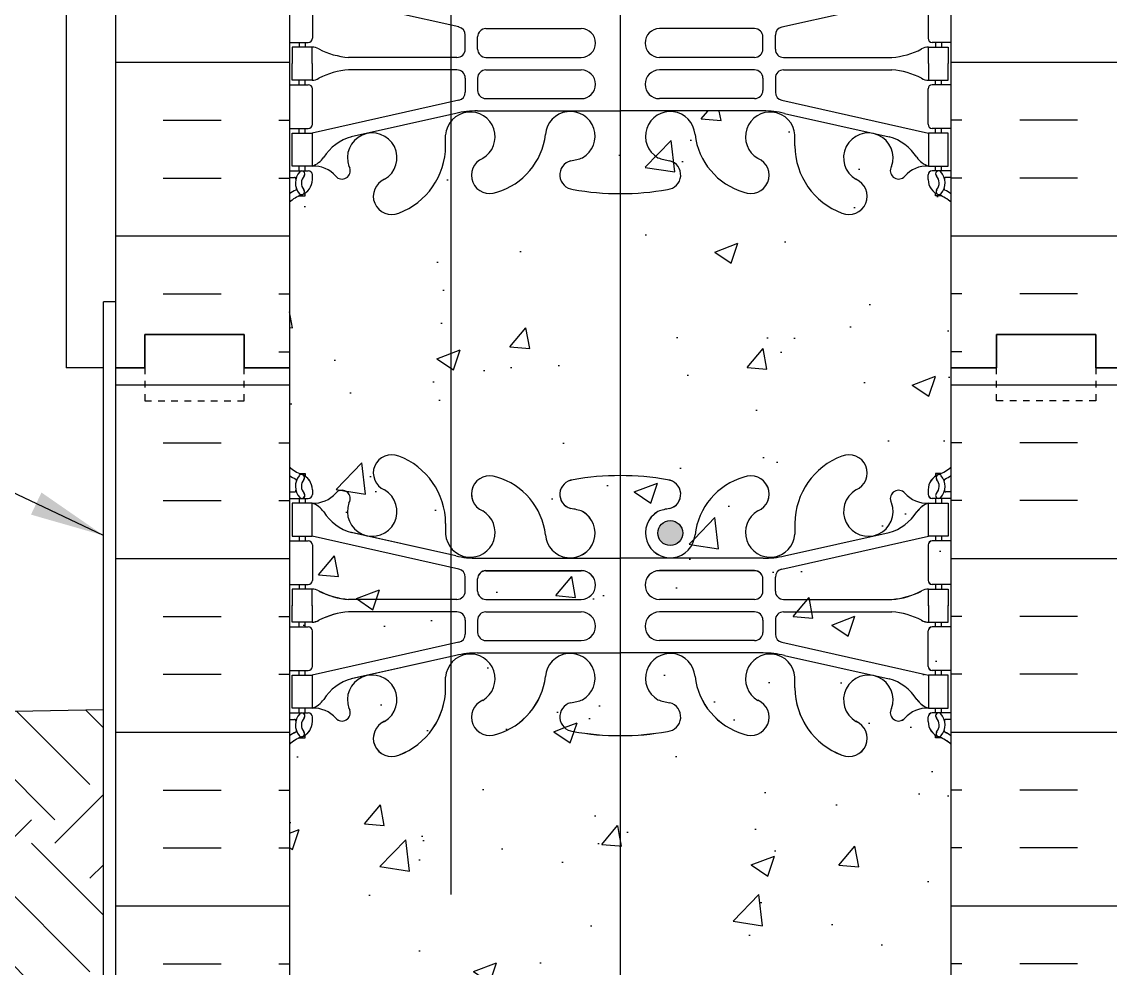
# Model space of a CAD drawing. Header units: inches. Extents: x 246.6 to 295.2, y 123.2 to 216.6.
# Drawn here: x 262.89 to 279.34, y 170.48 to 184.79 of the extents above; entities that cross this region are included whole.
import ezdxf

# ---------------------------------------------------------------- set-up
doc = ezdxf.new("R2010")
doc.units = ezdxf.units.IN
doc.header["$LTSCALE"] = 0.5
doc.header["$MEASUREMENT"] = 0
doc.linetypes.add('DASHED2', pattern=[0.375, 0.25, -0.125])
for name, color, linetype in [('HATCH', 12, 'Continuous'), ('line25', 2, 'Continuous'), ('LINE3', 3, 'Continuous'), ('LINE50', 5, 'Continuous'), ('LINE9', 9, 'Continuous'), ('TEXT', 4, 'Continuous'), ('Web_Edge', 9, 'Continuous')]:
    doc.layers.add(name, color=color, linetype=linetype)
doc.styles.add('DIM', font='romans.shx', dxfattribs={"width": 0.7})
doc.dimstyles.new('ext_12', dxfattribs={"dimscale": 12, "dimtxt": 0.09375, "dimasz": 0.09375, "dimexe": 0.09375, "dimexo": 0.0625, "dimgap": 0.0625, "dimtad": 1, "dimdec": 1, "dimzin": 3, "dimdsep": 46, "dimlunit": 4, "dimtxsty": 'DIM', "dimcen": 0.09, "dimdle": 0.09375, "dimclrt": 4, "dimadec": 0, "dimazin": 0, "dimtfac": 1, "dimtdec": 1, "dimtmove": 2, "dimatfit": 3, "dimfxl": 0, "dimfrac": 2, "dimtolj": 1, "dimtzin": 0, "dimarcsym": 0})
pattern_1 = [(50, (0, 0), (3.5863, -0.31376), [0.375, -4.125]), (355, (0, 0), (-0.693757, 3.76096), [0.3, -3.3]), (100.4514, (0.299, -0.026), (2.892547, 3.447198), [0.3187, -3.50571]), (46.1842, (0, 1), (5.336205, -0.827595), [0.5625, -6.1875]), (96.6356, (0.4447, 0.931), (4.67331, 4.87059), [0.47805, -5.258565]), (351.1842, (0, 1), (4.67331, 4.87059), [0.45, -4.95]), (21, (0.5, 0.75), (2.984535, -2.013094), [0.375, -4.125]), (326, (0.5, 0.75), (1.216577, 3.62575), [0.3, -3.3]), (71.4514, (0.7487, 0.5822), (4.201113, 1.612652), [0.3187, -3.50571]), (37.5, (0, 0), (0.0607993, 1.6644693), [0, -3.26, 0, -3.35, 0, -3.3125]), (7.5, (0, 0), (1.315348, 1.972059), [0, -1.91, 0, -3.185, 0, -1.2625]), (327.5, (-1.115, 0), (2.669112, -0.1127744), [0, -1.25, 0, -3.9, 0, -5.175]), (317.5, (-1.615, 0), (2.915931, 0.500525), [0, -1.625, 0, -2.59, 0, -3.675])]

# ---------------------------------------------------------------- blocks, each defined once
blk = doc.blocks.new('10 web')
at = {"layer": 'Web_Edge'}
for p, q in [((-4.854, 6.903), (-4.764, 6.903)), ((-4.764, 6.903), (-4.764, 6.861)), ((4.854, 6.903), (4.764, 6.903)), ((4.764, 6.903), (4.764, 6.861)), ((-5, 6.624), (-4.922, 6.624)), ((-4.654, 6.654), (-4.654, 6.586)), ((4.654, 6.654), (4.654, 6.586)), ((5, 6.624), (4.922, 6.624)), ((-5, 6.524), (-4.717, 6.524)), ((-4.854, 6.524), (-4.854, 6.454)), ((-4.764, 6.524), (-4.764, 6.454)), ((-4.102, 6.458), (-4.09, 6.479)), ((4.102, 6.458), (4.09, 6.479)), ((5, 6.524), (4.716, 6.524)), ((4.764, 6.524), (4.764, 6.454)), ((4.854, 6.524), (4.854, 6.454)), ((-2.64, 6.147), (-2.641, 5.983)), ((2.64, 6.147), (2.641, 5.983)), ((-4.854, 5.954), (-4.854, 5.884)), ((-4.764, 5.954), (-4.764, 5.884)), ((-2.441, 5.457), (-4.659, 5.954)), ((-2.485, 5.655), (-4.066, 6.008)), ((2.441, 5.457), (4.659, 5.954)), ((2.485, 5.655), (4.066, 6.008)), ((4.764, 5.954), (4.764, 5.884)), ((4.854, 5.954), (4.854, 5.884)), ((-5, 5.884), (-4.717, 5.884)), ((-4.654, 5.821), (-4.654, 5.286)), ((4.654, 5.821), (4.654, 5.286)), ((5, 5.884), (4.716, 5.884)), ((-2.158, 5.619), (0, 5.619)), ((2.158, 5.619), (0, 5.619)), ((-2.031, 5.433), (-0.592, 5.433)), ((2.031, 5.433), (0.592, 5.433)), ((-2.344, 5.123), (-2.344, 5.335)), ((-2.156, 5.124), (-2.156, 5.308)), ((2.156, 5.124), (2.156, 5.308)), ((2.344, 5.123), (2.344, 5.335)), ((-5, 5.224), (-4.717, 5.224)), ((-4.854, 5.224), (-4.854, 5.154)), ((-4.764, 5.224), (-4.764, 5.154)), ((5, 5.224), (4.716, 5.224)), ((4.764, 5.224), (4.764, 5.154)), ((4.854, 5.224), (4.854, 5.154)), ((-2.469, 4.998), (-4.106, 4.998)), ((-2.031, 4.999), (-0.592, 4.999)), ((2.031, 4.999), (0.592, 4.999)), ((2.469, 4.998), (4.106, 4.998)), ((-2.469, 4.81), (-4.106, 4.81)), ((-2.031, 4.809), (-0.592, 4.809)), ((2.031, 4.809), (0.592, 4.809)), ((2.469, 4.81), (4.106, 4.81)), ((-4.854, 4.584), (-4.854, 4.654)), ((-4.764, 4.584), (-4.764, 4.654)), ((-2.344, 4.685), (-2.344, 4.472)), ((-2.156, 4.684), (-2.156, 4.5)), ((2.156, 4.684), (2.156, 4.5)), ((2.344, 4.685), (2.344, 4.472)), ((4.764, 4.584), (4.764, 4.654)), ((4.854, 4.584), (4.854, 4.654)), ((-5, 4.584), (-4.717, 4.584)), ((-4.654, 3.986), (-4.654, 4.521)), ((4.654, 3.986), (4.654, 4.521)), ((5, 4.584), (4.716, 4.584)), ((-2.441, 4.35), (-4.659, 3.854)), ((-2.031, 4.375), (-0.592, 4.375)), ((2.031, 4.375), (0.592, 4.375)), ((2.441, 4.35), (4.659, 3.854)), ((-2.485, 4.152), (-4.066, 3.799)), ((-2.158, 4.188), (0, 4.188)), ((2.158, 4.188), (0, 4.188)), ((2.485, 4.152), (4.066, 3.799)), ((-5, 3.924), (-4.717, 3.924)), ((-4.854, 3.854), (-4.854, 3.924)), ((-4.764, 3.854), (-4.764, 3.924)), ((-2.64, 3.66), (-2.641, 3.825)), ((2.64, 3.66), (2.641, 3.825)), ((5, 3.924), (4.716, 3.924)), ((4.764, 3.854), (4.764, 3.924)), ((4.854, 3.854), (4.854, 3.924)), ((-4.854, 3.284), (-4.854, 3.354)), ((-4.764, 3.284), (-4.764, 3.354)), ((-4.102, 3.35), (-4.09, 3.328)), ((4.102, 3.35), (4.09, 3.328)), ((4.764, 3.284), (4.764, 3.354)), ((4.854, 3.284), (4.854, 3.354)), ((-5, 3.284), (-4.717, 3.284)), ((-5, 3.184), (-4.922, 3.184)), ((-4.654, 3.154), (-4.654, 3.221)), ((4.654, 3.154), (4.654, 3.221)), ((5, 3.284), (4.716, 3.284)), ((5, 3.184), (4.922, 3.184)), ((-4.854, 2.905), (-4.764, 2.905)), ((-4.764, 2.905), (-4.764, 2.947)), ((4.764, 2.905), (4.764, 2.947)), ((4.854, 2.905), (4.764, 2.905)), ((-2.441, -4.35), (-4.659, -3.854)), ((2.441, -4.35), (4.659, -3.854)), ((-4.654, -3.986), (-4.654, -4.521)), ((4.654, -3.986), (4.654, -4.521)), ((-2.031, -4.375), (-0.592, -4.375)), ((2.031, -4.375), (0.592, -4.375)), ((-5, -4.584), (-4.717, -4.584)), ((-4.854, -4.584), (-4.854, -4.654)), ((-4.764, -4.584), (-4.764, -4.654)), ((-2.344, -4.685), (-2.344, -4.472)), ((-2.156, -4.684), (-2.156, -4.5)), ((2.156, -4.684), (2.156, -4.5)), ((2.344, -4.685), (2.344, -4.472)), ((5, -4.584), (4.716, -4.584)), ((4.764, -4.584), (4.764, -4.654)), ((4.854, -4.584), (4.854, -4.654)), ((-2.469, -4.81), (-4.106, -4.81)), ((-2.031, -4.809), (-0.592, -4.809)), ((2.031, -4.809), (0.592, -4.809)), ((2.469, -4.81), (4.106, -4.81)), ((-2.469, -4.998), (-4.106, -4.998)), ((-2.031, -4.999), (-0.592, -4.999)), ((2.031, -4.999), (0.592, -4.999)), ((2.469, -4.998), (4.106, -4.998)), ((-5, -5.224), (-4.717, -5.224)), ((-4.854, -5.224), (-4.854, -5.154)), ((-4.764, -5.224), (-4.764, -5.154)), ((-2.344, -5.123), (-2.344, -5.335)), ((-2.156, -5.124), (-2.156, -5.308)), ((2.156, -5.124), (2.156, -5.308)), ((2.344, -5.123), (2.344, -5.335)), ((5, -5.224), (4.716, -5.224)), ((4.764, -5.224), (4.764, -5.154)), ((4.854, -5.224), (4.854, -5.154)), ((-4.654, -5.821), (-4.654, -5.286)), ((4.654, -5.821), (4.654, -5.286)), ((-2.441, -5.457), (-4.659, -5.954)), ((-2.031, -5.433), (-0.592, -5.433)), ((2.031, -5.433), (0.592, -5.433)), ((2.441, -5.457), (4.659, -5.954)), ((-2.485, -5.655), (-4.066, -6.008)), ((-2.158, -5.619), (0, -5.619)), ((2.158, -5.619), (0, -5.619)), ((2.485, -5.655), (4.066, -6.008)), ((-5, -5.884), (-4.717, -5.884)), ((-4.854, -5.954), (-4.854, -5.884)), ((-4.764, -5.954), (-4.764, -5.884)), ((5, -5.884), (4.716, -5.884)), ((4.764, -5.954), (4.764, -5.884)), ((4.854, -5.954), (4.854, -5.884)), ((-2.64, -6.147), (-2.641, -5.983)), ((2.64, -6.147), (2.641, -5.983)), ((-5, -6.524), (-4.717, -6.524)), ((-4.854, -6.524), (-4.854, -6.454)), ((-4.764, -6.524), (-4.764, -6.454)), ((-4.102, -6.458), (-4.09, -6.479)), ((4.102, -6.458), (4.09, -6.479)), ((5, -6.524), (4.716, -6.524)), ((4.764, -6.524), (4.764, -6.454)), ((4.854, -6.524), (4.854, -6.454)), ((-5, -6.624), (-4.922, -6.624)), ((-4.654, -6.654), (-4.654, -6.586)), ((4.654, -6.654), (4.654, -6.586)), ((5, -6.624), (4.922, -6.624)), ((-4.854, -6.903), (-4.764, -6.903)), ((-4.764, -6.903), (-4.764, -6.861)), ((4.764, -6.903), (4.764, -6.861)), ((4.854, -6.903), (4.764, -6.903))]:
    blk.add_line(p, q, dxfattribs=at)
for points in [[(-4.959, 5.954), (-4.659, 5.954), (-4.659, 6.454), (-4.959, 6.454)], [(4.959, 5.954), (4.659, 5.954), (4.659, 6.454), (4.959, 6.454)], [(-4.959, 3.854), (-4.659, 3.854), (-4.659, 3.354), (-4.959, 3.354)], [(4.959, 3.854), (4.659, 3.854), (4.659, 3.354), (4.959, 3.354)], [(-4.959, -5.954), (-4.659, -5.954), (-4.659, -6.454), (-4.959, -6.454)], [(4.959, -5.954), (4.659, -5.954), (4.659, -6.454), (4.959, -6.454)]]:
    blk.add_lwpolyline(points, close=True, dxfattribs=at)
for points in [[(-4.659, 4.904), (-4.659, 5.154), (-4.959, 5.154), (-4.959, 4.904)], [(4.659, 4.904), (4.659, 5.154), (4.959, 5.154), (4.959, 4.904)], [(-4.659, 4.904), (-4.659, 4.654), (-4.959, 4.654), (-4.959, 4.904)], [(4.659, 4.904), (4.659, 4.654), (4.959, 4.654), (4.959, 4.904)], [(-4.659, -4.904), (-4.659, -4.654), (-4.959, -4.654), (-4.959, -4.904)], [(4.659, -4.904), (4.659, -4.654), (4.959, -4.654), (4.959, -4.904)], [(-4.659, -4.904), (-4.659, -5.154), (-4.959, -5.154), (-4.959, -4.904)], [(4.659, -4.904), (4.659, -5.154), (4.959, -5.154), (4.959, -4.904)]]:
    blk.add_lwpolyline(points, dxfattribs=at)
for centre, radius, start, end in [((-3.456, 6.908), 0.277, 67.32, 247.32), ((-3.732, 6.141), 1.092, 0.3332, 69.4825), ((3.732, 6.141), 1.092, 110.5175, 179.6668), ((3.456, 6.908), 0.277, 292.68, 112.68), ((-4.654, 7.361), 0.5, 226.2122, 250.5288), ((4.654, 7.361), 0.5, 289.4712, 313.7891), ((-4.654, 7.361), 0.6, 234.7832, 245.0748), ((-4.66, 6.708), 0.25, 140.1145, 222.4609), ((-4.916, 6.798), 0.021, 343.464, 63.9957), ((-4.818, 6.839), 0.045, 321.448, 139.1879), ((-4.904, 6.654), 0.25, 0, 70.5288), ((-4.66, 6.708), 0.16, 140.0001, 222.4609), ((-1.973, 6.591), 0.277, 67.32, 247.32), ((-2.157, 5.854), 1.034, 6.6669, 73.6635), ((-0.694, 6.586), 0.22, 95.1835, 255.7396), ((-0.017, 3.092), 3.777, 89.7394, 100.6275), ((0.017, 3.092), 3.777, 79.3725, 90.2606), ((0.694, 6.586), 0.22, 284.2604, 84.8165), ((2.157, 5.854), 1.034, 106.3365, 173.3331), ((1.973, 6.591), 0.277, 292.68, 112.68), ((4.904, 6.654), 0.25, 109.4712, 180), ((4.818, 6.839), 0.045, 40.8121, 218.552), ((4.66, 6.708), 0.16, 317.5391, 39.9999), ((4.66, 6.708), 0.25, 317.5391, 39.8855), ((4.916, 6.798), 0.021, 116.0043, 196.536), ((4.654, 7.361), 0.6, 294.9252, 305.2168), ((-4.922, 6.643), 0.0196, 269.4032, 15.4901), ((-4.812, 6.57), 0.045, 222.4609, 42.4609), ((-4.717, 6.586), 0.0625, 270, 0), ((-4.634, 6.894), 0.441, 266.7976, 318.9873), ((-4.207, 6.523), 0.125, 339.6243, 138.9873), ((-3.75, 6.327), 0.375, 159.6243, 60.0685), ((3.75, 6.327), 0.375, 119.9315, 20.3757), ((4.207, 6.523), 0.125, 41.0127, 200.3757), ((4.634, 6.894), 0.441, 221.0127, 273.2024), ((4.716, 6.586), 0.0625, 180, 270), ((4.812, 6.57), 0.045, 137.5391, 317.5391), ((4.922, 6.643), 0.0196, 164.5099, 270.5968), ((-4.781, 6.111), 0.364, 34.9775, 70.3387), ((4.781, 6.111), 0.364, 109.6613, 145.0225), ((-3.858, 6.722), 0.743, 212.7919, 253.8107), ((-2.267, 6.01), 0.375, 184.2448, 60.0685), ((-0.756, 6.002), 0.375, 184.2448, 60.0685), ((-0.863, 5.546), 0.834, 69.3729, 82.1063), ((0.756, 6.002), 0.375, 119.9315, 355.7552), ((0.863, 5.546), 0.834, 97.8937, 110.6271), ((2.267, 6.01), 0.375, 119.9315, 355.7552), ((3.858, 6.722), 0.743, 286.1893, 327.2081), ((-4.717, 5.821), 0.0625, 0, 90), ((4.716, 5.821), 0.0625, 90, 180), ((-2.158, 7.119), 1.5, 257.4135, 270), ((2.158, 7.119), 1.5, 270, 282.5865), ((-2.469, 5.335), 0.125, 0, 77.3767), ((-2.031, 5.308), 0.125, 90, 180), ((-0.592, 5.216), 0.217, 270, 90), ((0.592, 5.216), 0.217, 90, 270), ((2.031, 5.308), 0.125, 0, 90), ((2.469, 5.335), 0.125, 102.6233, 180), ((-4.717, 5.286), 0.0625, 270, 0), ((4.716, 5.286), 0.0625, 180, 270), ((-4.663, 4.935), 0.219, 60.4937, 88.92), ((-4.018, 6.165), 1.17, 242.6365, 265.6505), ((-2.469, 5.123), 0.125, 270, 0), ((-2.031, 5.124), 0.125, 180, 270), ((2.031, 5.124), 0.125, 270, 360), ((2.469, 5.123), 0.125, 180, 270), ((4.018, 6.165), 1.17, 274.3495, 297.3635), ((4.663, 4.935), 0.219, 91.08, 119.5063), ((-4.018, 3.643), 1.17, 94.3495, 117.3635), ((-2.469, 4.685), 0.125, 0, 90), ((-2.031, 4.684), 0.125, 90, 180), ((-0.592, 4.592), 0.217, 270, 90), ((0.592, 4.592), 0.217, 90, 270), ((2.031, 4.684), 0.125, 0, 90), ((2.469, 4.685), 0.125, 90, 180), ((4.018, 3.643), 1.17, 62.6365, 85.6505), ((-4.663, 4.873), 0.219, 271.08, 299.5063), ((4.663, 4.873), 0.219, 240.4937, 268.92), ((-4.717, 4.521), 0.0625, 0, 90), ((-2.469, 4.472), 0.125, 282.6233, 0), ((-2.031, 4.5), 0.125, 180, 270), ((2.031, 4.5), 0.125, 270, 0), ((2.469, 4.472), 0.125, 180, 257.3767), ((4.716, 4.521), 0.0625, 90, 180), ((-2.267, 3.797), 0.375, 299.9315, 175.7552), ((-2.158, 2.688), 1.5, 90, 102.5865), ((-0.756, 3.806), 0.375, 299.9315, 175.7552), ((0.756, 3.806), 0.375, 4.2448, 240.0685), ((2.267, 3.797), 0.375, 4.2448, 240.0685), ((2.158, 2.688), 1.5, 77.4135, 90), ((-4.717, 3.986), 0.0625, 270, 0), ((4.716, 3.986), 0.0625, 180, 270), ((-3.858, 3.085), 0.743, 106.1893, 147.2081), ((-3.75, 3.48), 0.375, 299.9315, 200.3757), ((-2.157, 3.954), 1.034, 286.3365, 353.3331), ((2.157, 3.954), 1.034, 186.6669, 253.6635), ((3.75, 3.48), 0.375, 339.6243, 240.0685), ((3.858, 3.085), 0.743, 32.7919, 73.8107), ((-3.732, 3.667), 1.092, 290.5175, 359.6668), ((3.732, 3.667), 1.092, 180.3332, 249.4825), ((-4.781, 3.696), 0.364, 289.6613, 325.0225), ((-1.973, 3.217), 0.277, 112.68, 292.68), ((-0.863, 4.262), 0.834, 277.8937, 290.6271), ((0.863, 4.262), 0.834, 249.3729, 262.1063), ((1.973, 3.217), 0.277, 247.32, 67.32), ((4.781, 3.696), 0.364, 214.9775, 250.3387), ((-4.634, 2.913), 0.441, 41.0127, 93.2024), ((-4.207, 3.285), 0.125, 221.0127, 20.3757), ((-0.694, 3.222), 0.22, 104.2604, 264.8165), ((0.694, 3.222), 0.22, 275.1835, 75.7396), ((4.207, 3.285), 0.125, 159.6243, 318.9873), ((4.634, 2.913), 0.441, 86.7976, 138.9873), ((-4.922, 3.164), 0.0196, 344.5099, 90.5968), ((-4.66, 3.099), 0.25, 137.5391, 219.8855), ((-4.812, 3.238), 0.045, 317.5391, 137.5391), ((-4.904, 3.154), 0.25, 289.4712, 360), ((-4.66, 3.099), 0.16, 137.5391, 219.9999), ((-4.717, 3.221), 0.0625, 360, 90), ((-3.456, 2.9), 0.277, 112.68, 292.68), ((3.456, 2.9), 0.277, 247.32, 67.32), ((4.716, 3.221), 0.0625, 90, 180), ((4.904, 3.154), 0.25, 180, 250.5288), ((4.812, 3.238), 0.045, 42.4609, 222.4609), ((4.66, 3.099), 0.16, 320.0001, 42.4609), ((4.66, 3.099), 0.25, 320.1145, 42.4609), ((4.922, 3.164), 0.0196, 89.4032, 195.4901), ((-4.654, 2.447), 0.6, 114.9252, 125.2158), ((-4.916, 3.01), 0.021, 296.0043, 16.536), ((-4.818, 2.968), 0.045, 220.8121, 38.552), ((-0.017, 6.716), 3.777, 259.3725, 270.2606), ((0.017, 6.716), 3.777, 269.7394, 280.6275), ((4.818, 2.968), 0.045, 141.448, 319.1879), ((4.916, 3.01), 0.021, 163.464, 243.9957), ((4.654, 2.447), 0.6, 54.7832, 65.0748), ((-4.654, 2.447), 0.5, 109.4712, 133.7878), ((4.654, 2.447), 0.5, 46.2109, 70.5288), ((-2.469, -4.472), 0.125, 0, 77.3767), ((-2.031, -4.5), 0.125, 90, 180), ((-0.592, -4.592), 0.217, 270, 90), ((0.592, -4.592), 0.217, 90, 270), ((2.031, -4.5), 0.125, 0, 90), ((2.469, -4.472), 0.125, 102.6233, 180), ((-4.717, -4.521), 0.0625, 270, 0), ((4.716, -4.521), 0.0625, 180, 270), ((-4.663, -4.873), 0.219, 60.4937, 88.92), ((-4.018, -3.643), 1.17, 242.6365, 265.6505), ((-2.469, -4.685), 0.125, 270, 0), ((-2.031, -4.684), 0.125, 180, 270), ((2.031, -4.684), 0.125, 270, 360), ((2.469, -4.685), 0.125, 180, 270), ((4.018, -3.643), 1.17, 274.3495, 297.3635), ((4.663, -4.873), 0.219, 91.08, 119.5063), ((-4.018, -6.165), 1.17, 94.3495, 117.3635), ((-2.469, -5.123), 0.125, 0, 90), ((-2.031, -5.124), 0.125, 90, 180), ((-0.592, -5.216), 0.217, 270, 90), ((0.592, -5.216), 0.217, 90, 270), ((2.031, -5.124), 0.125, 0, 90), ((2.469, -5.123), 0.125, 90, 180), ((4.018, -6.165), 1.17, 62.6365, 85.6505), ((-4.717, -5.286), 0.0625, 0, 90), ((-4.663, -4.935), 0.219, 271.08, 299.5063), ((4.663, -4.935), 0.219, 240.4937, 268.92), ((4.716, -5.286), 0.0625, 90, 180), ((-2.469, -5.335), 0.125, 282.6233, 0), ((-2.031, -5.308), 0.125, 180, 270), ((2.031, -5.308), 0.125, 270, 0), ((2.469, -5.335), 0.125, 180, 257.3767), ((-2.267, -6.01), 0.375, 299.9315, 175.7552), ((-2.158, -7.119), 1.5, 90, 102.5865), ((-0.756, -6.002), 0.375, 299.9315, 175.7552), ((0.756, -6.002), 0.375, 4.2448, 240.0685), ((2.267, -6.01), 0.375, 4.2448, 240.0685), ((2.158, -7.119), 1.5, 77.4135, 90), ((-4.717, -5.821), 0.0625, 270, 0), ((4.716, -5.821), 0.0625, 180, 270), ((-3.858, -6.722), 0.743, 106.1893, 147.2081), ((-3.75, -6.327), 0.375, 299.9315, 200.3757), ((-2.157, -5.854), 1.034, 286.3365, 353.3331), ((2.157, -5.854), 1.034, 186.6669, 253.6635), ((3.75, -6.327), 0.375, 339.6243, 240.0685), ((3.858, -6.722), 0.743, 32.7919, 73.8107), ((-3.732, -6.141), 1.092, 290.5175, 359.6668), ((3.732, -6.141), 1.092, 180.3332, 249.4825), ((-4.781, -6.111), 0.364, 289.6613, 325.0225), ((-1.973, -6.591), 0.277, 112.68, 292.68), ((-0.694, -6.586), 0.22, 104.2604, 264.8165), ((-0.863, -5.546), 0.834, 277.8937, 290.6271), ((0.863, -5.546), 0.834, 249.3729, 262.1063), ((0.694, -6.586), 0.22, 275.1835, 75.7396), ((1.973, -6.591), 0.277, 247.32, 67.32), ((4.781, -6.111), 0.364, 214.9775, 250.3387), ((-4.66, -6.708), 0.25, 137.5391, 219.8855), ((-4.812, -6.57), 0.045, 317.5391, 137.5391), ((-4.717, -6.586), 0.0625, 360, 90), ((-4.634, -6.894), 0.441, 41.0127, 93.2024), ((-4.207, -6.523), 0.125, 221.0127, 20.3757), ((4.207, -6.523), 0.125, 159.6243, 318.9873), ((4.634, -6.894), 0.441, 86.7976, 138.9873), ((4.716, -6.586), 0.0625, 90, 180), ((4.812, -6.57), 0.045, 42.4609, 222.4609), ((4.66, -6.708), 0.25, 320.1145, 42.4609), ((-4.922, -6.643), 0.0196, 344.5099, 90.5968), ((-4.904, -6.654), 0.25, 289.4712, 360), ((-4.66, -6.708), 0.16, 137.5391, 219.9999), ((-3.456, -6.908), 0.277, 112.68, 292.68), ((3.456, -6.908), 0.277, 247.32, 67.32), ((4.904, -6.654), 0.25, 180, 250.5288), ((4.66, -6.708), 0.16, 320.0001, 42.4609), ((4.922, -6.643), 0.0196, 89.4032, 195.4901), ((-4.654, -7.361), 0.6, 114.9252, 125.2168), ((-4.654, -7.361), 0.5, 109.4712, 133.7878), ((-4.916, -6.798), 0.021, 296.0043, 16.536), ((-4.818, -6.839), 0.045, 220.8121, 38.552), ((-0.017, -3.092), 3.777, 259.3725, 270.2606), ((0.017, -3.092), 3.777, 269.7394, 280.6275), ((4.818, -6.839), 0.045, 141.448, 319.1879), ((4.654, -7.361), 0.5, 46.2109, 70.5288), ((4.916, -6.798), 0.021, 163.464, 243.9957), ((4.654, -7.361), 0.6, 54.7832, 65.0748)]:
    blk.add_arc(centre, radius, start, end, dxfattribs=at)
for points in [[(-2.156, 5.129), (-2.156, 5.303)], [(2.156, 5.129), (2.156, 5.303)], [(-2.156, 4.679), (-2.156, 4.505)], [(2.156, 4.679), (2.156, 4.505)], [(-2.156, -4.679), (-2.156, -4.505)], [(2.156, -4.679), (2.156, -4.505)], [(-2.156, -5.129), (-2.156, -5.303)], [(2.156, -5.129), (2.156, -5.303)]]:
    blk.add_open_spline(points, degree=1, dxfattribs=at)

msp = doc.modelspace()

# ---------------------------------------------------------------- hatches: boundary and pattern name
h = msp.add_hatch()
h.set_pattern_fill('AR-CONC', color=12, scale=0.5, style=0)
h.set_pattern_definition(pattern_1)
h.paths.add_polyline_path([(271.222, 164.251, -0.843243), (271.188, 164.683, 0.055617), (271.367, 164.729, 1.661382), (270.806, 165.082, -0.30095), (270.07, 164.209, -1), (269.856, 164.72, 1.661382), (269.295, 165.073), (269.296, 164.928, -0.316114), (268.587, 163.892, -1), (268.373, 164.403, 2.155404), (267.835, 164.598), (267.846, 164.576, -0.834375), (267.635, 164.451, 0.23174), (267.277, 164.602), (267.172, 164.602), (267.172, 164.532), (267.22, 164.532, -0.414214), (267.282, 164.469), (267.282, 164.402, -0.249069), (267.172, 164.195), (267.172, 164.153), (267.082, 164.153, -0.017922), (267.115, 164.166, 0.023511), (267.137, 164.176, -0.345847), (267.083, 164.188, -0.373584), (267.091, 164.516, -0.210456), (267.125, 164.531), (266.936, 164.532), (267.082, 164.532), (267.082, 164.602), (266.977, 164.602), (266.977, 165.102), (267.082, 165.102), (267.082, 165.172), (267.22, 165.172, 0.414214), (267.282, 165.234), (267.282, 165.769, 0.414214), (267.22, 165.832), (267.082, 165.832), (267.082, 165.902), (266.977, 165.902), (266.977, 166.152), (266.977, 166.402), (267.082, 166.402), (267.082, 166.472), (267.22, 166.472, 0.414214), (267.282, 166.534), (267.282, 167.069, 0.414214), (267.22, 167.132), (267.082, 167.132), (267.082, 167.202), (266.977, 167.202), (266.977, 167.702), (267.082, 167.702), (267.082, 167.772), (267.125, 167.773, -0.210456), (267.091, 167.788, -0.373584), (267.083, 168.115, -0.228333), (267.118, 168.132), (267.082, 168.151), (267.172, 168.151), (267.172, 168.109, -0.249069), (267.282, 167.902), (267.282, 167.834, -0.414214), (267.22, 167.772), (267.172, 167.772), (267.172, 167.702), (267.277, 167.702, 0.23174), (267.635, 167.853, -0.834375), (267.846, 167.727), (267.835, 167.706, 2.155404), (268.373, 167.9, -1), (268.587, 168.411, -0.311223), (269.296, 167.395), (269.295, 167.23, 1.661382), (269.856, 167.583, -1), (270.07, 168.094, -0.30095), (270.806, 167.222, 1.661382), (271.367, 167.575, 0.055617), (271.188, 167.62, -0.843243), (271.222, 168.053, -0.046405), (271.919, 168.117), (271.919, 173.994, -0.046405), (271.222, 174.059, -0.843243), (271.188, 174.491, 0.055617), (271.367, 174.537, 1.661382), (270.806, 174.889, -0.30095), (270.07, 174.017, -1), (269.856, 174.528, 1.661382), (269.295, 174.881), (269.296, 174.735, -0.316114), (268.587, 173.7, -1), (268.373, 174.211, 2.155404), (267.835, 174.405), (267.846, 174.384, -0.834375), (267.635, 174.258, 0.23174), (267.277, 174.409), (267.172, 174.409), (267.172, 174.339), (267.22, 174.339, -0.414214), (267.282, 174.277), (267.282, 174.209, -0.249069), (267.172, 174.002), (267.172, 173.961), (267.082, 173.961, -0.017922), (267.115, 173.974, 0.023511), (267.137, 173.983, -0.345847), (267.083, 173.996, -0.373584), (267.091, 174.324, -0.210456), (267.125, 174.338), (266.936, 174.339), (267.082, 174.339), (267.082, 174.409), (266.977, 174.409), (266.977, 174.909), (267.082, 174.909), (267.082, 174.979), (267.22, 174.979, 0.414214), (267.282, 175.042), (267.282, 175.577, 0.414214), (267.22, 175.639), (267.082, 175.639), (267.082, 175.709), (266.977, 175.709), (266.977, 175.959), (266.977, 176.209), (267.082, 176.209), (267.082, 176.279), (267.22, 176.279, 0.414214), (267.282, 176.342), (267.282, 176.877, 0.414214), (267.22, 176.939), (267.082, 176.939), (267.082, 177.009), (266.977, 177.009), (266.977, 177.509), (267.082, 177.509), (267.082, 177.579), (267.125, 177.581, -0.210456), (267.091, 177.595, -0.373584), (267.083, 177.923, -0.228333), (267.118, 177.94), (267.082, 177.958), (267.172, 177.958), (267.172, 177.917, -0.249069), (267.282, 177.709), (267.282, 177.642, -0.414214), (267.22, 177.579), (267.172, 177.579), (267.172, 177.509), (267.277, 177.509, 0.23174), (267.635, 177.661, -0.834375), (267.846, 177.535), (267.835, 177.514, 2.155404), (268.373, 177.708, -1), (268.587, 178.219, -0.311223), (269.296, 177.203), (269.295, 177.038, 1.661382), (269.856, 177.391, -1), (270.07, 177.902, -0.30095), (270.806, 177.03, 1.661382), (271.367, 177.382, 0.055617), (271.188, 177.428, -0.843243), (271.222, 177.86, -0.047544), (271.936, 177.925, -0.047544), (272.65, 177.86, -0.843243), (272.684, 177.428, 0.055617), (272.505, 177.382, 1.661382), (273.066, 177.03, -0.30095), (273.802, 177.902, -1), (274.016, 177.391, 1.661382), (274.577, 177.038), (274.577, 177.184, -0.316114), (275.285, 178.219, -1), (275.499, 177.708, 2.155404), (276.038, 177.514), (276.026, 177.535, -0.834375), (276.237, 177.661, 0.23174), (276.595, 177.509), (276.7, 177.509), (276.7, 177.579), (276.653, 177.579, -0.414214), (276.59, 177.642), (276.59, 177.709, -0.249069), (276.7, 177.917), (276.7, 177.958), (276.79, 177.958, 0.088416), (276.936, 178.056), (276.936, 161.556), (272.936, 161.556), (271.936, 160.556), (271.936, 161.556), (271.936, 162.556), (271.919, 162.538), (271.919, 164.186, -0.046405)])
h = msp.add_hatch()
h.set_pattern_fill('AR-CONC', color=12, scale=0.5, style=0)
h.set_pattern_definition(pattern_1)
h.paths.add_polyline_path([(271.555, 174.011, -0.02226), (271.222, 174.059, -0.843243), (271.188, 174.491, 0.055617), (271.367, 174.537, 0.264616), (271.555, 174.856), (271.555, 174.867, 0.95707), (270.806, 174.889, -0.30095), (270.07, 174.017, -1), (269.856, 174.528, 1.661382), (269.295, 174.881), (269.296, 174.716, -0.311223), (268.587, 173.7, -1), (268.373, 174.211, 2.155404), (267.835, 174.405), (267.846, 174.384, -0.8344), (267.635, 174.258, -0.000004), (267.635, 174.258, 0.23174), (267.277, 174.409), (267.172, 174.409), (267.172, 174.339), (267.22, 174.339, -0.414214), (267.282, 174.277), (267.282, 174.209, -0.249069), (267.172, 174.002), (267.172, 173.961), (267.082, 173.961, 0.08841), (266.936, 173.863), (266.936, 170.88, -0.254004), (267.204, 170.747, -0.520567), (267.473, 170.747, -0.520567), (267.858, 170.747, -0.520567), (268.191, 170.747, -0.520567), (268.768, 170.747, -0.520567), (269.127, 170.747, -0.520567), (269.537, 170.747, -0.520567), (270.05, 170.773, -0.520567), (270.358, 170.773, -0.520567), (270.845, 170.773, -0.520567), (271.204, 170.721, -0.520567), (271.551, 170.721, -0.010743), (271.555, 170.728)])
h = msp.add_hatch()
h.set_pattern_fill('AR-CONC', color=12, scale=0.5, style=0)
h.set_pattern_definition(pattern_1)
h.paths.add_polyline_path([(276.936, 173.863, 0.088416), (276.79, 173.961), (276.7, 173.961), (276.7, 174.002, -0.249069), (276.59, 174.209), (276.59, 174.277, -0.414214), (276.653, 174.339), (276.7, 174.339), (276.7, 174.409), (276.595, 174.409, -0.155529), (276.419, 174.544, 0.180914), (276.002, 174.855), (274.421, 175.208, 0.054974), (274.094, 175.244), (271.936, 175.244), (271.919, 175.244), (271.919, 173.994, 0.001137), (271.936, 173.994, 0.047544), (272.65, 174.059, 0.843243), (272.684, 174.491, -0.055617), (272.505, 174.537, -1.661382), (273.066, 174.889, 0.30095), (273.802, 174.017, 0.997129), (274.017, 174.527, 1798.123577), (274.018, 174.527, 0.001994), (274.016, 174.528, -1.661382), (274.577, 174.881), (274.576, 174.716, 0.311223), (275.285, 173.7, 0.999644), (275.499, 174.211, -0.999644), (275.285, 173.7, -0.311223), (274.576, 174.716), (274.577, 174.881, 1.661382), (274.016, 174.528, -1), (273.802, 174.017, -0.30095), (273.066, 174.889, 1.661382), (272.505, 174.537, 0.055617), (272.684, 174.491, -0.843243), (272.65, 174.059, -0.047544), (271.936, 173.994, -0.001137), (271.919, 173.994), (271.919, 170.799, -0.431073), (272.448, 170.721, -0.520567), (272.692, 170.721, -0.520567), (272.91, 170.747, -0.520567), (273.128, 170.721, -0.520567), (273.371, 170.721, -0.520567), (273.974, 170.721, -0.520567), (274.269, 170.721, -0.520567), (274.615, 170.721, -0.450483), (274.936, 170.805, -0.450483), (275.257, 170.721, -0.520567), (275.603, 170.721, -0.520567), (275.898, 170.721, -0.520567), (276.501, 170.721, -0.520567), (276.744, 170.721, -0.440416), (276.936, 170.77)])
h = msp.add_hatch()
h.set_pattern_fill('AR-CONC', color=12, scale=0.5, style=0)
h.set_pattern_definition(pattern_1)
h.paths.add_polyline_path([(271.555, 170.728, -0.506988), (271.845, 170.721, -0.073092), (271.919, 170.799), (271.919, 173.994, -0.02412), (271.555, 174.011)])
h = msp.add_hatch()
h.set_pattern_fill('AR-CONC', color=12, scale=0.5, style=0)
h.set_pattern_definition(pattern_1)
h.paths.add_polyline_path([(271.919, 170.799, 0.073092), (271.845, 170.721, 0.520567), (271.551, 170.721, 0.520567), (271.204, 170.721, 0.520567), (270.845, 170.773, 0.520567), (270.358, 170.773, 0.520567), (270.05, 170.773, 0.520567), (269.537, 170.747, 0.520567), (269.127, 170.747, 0.520567), (268.768, 170.747, 0.520567), (268.191, 170.747, 0.520567), (267.858, 170.747, 0.520567), (267.473, 170.747, 0.520567), (267.204, 170.747, 0.254004), (266.936, 170.88), (266.936, 168.248, 0.08841), (267.082, 168.151), (267.172, 168.151), (267.172, 168.109, -0.249069), (267.282, 167.902), (267.282, 167.834, -0.414214), (267.22, 167.772), (267.172, 167.772), (267.172, 167.702), (267.277, 167.702, -0.155529), (267.453, 167.568, 0.180914), (267.871, 167.256), (269.451, 166.903, 0.054974), (269.778, 166.867), (271.919, 166.867), (271.919, 168.117, 0.046405), (271.222, 168.053, 0.843243), (271.188, 167.62, -0.055617), (271.367, 167.575, -1.661382), (270.806, 167.222, 0.30095), (270.07, 168.094, 0.997129), (269.855, 167.584, 1798.123577), (269.854, 167.584, 0.001994), (269.856, 167.583, -1.661382), (269.295, 167.23), (269.296, 167.395, 0.311223), (268.587, 168.411, 0.999644), (268.373, 167.9, -0.999644), (268.587, 168.411, -0.311223), (269.296, 167.395), (269.295, 167.23, 1.661382), (269.856, 167.583, -1), (270.07, 168.094, -0.30095), (270.806, 167.222, 1.661382), (271.367, 167.575, 0.055617), (271.188, 167.62, -0.843243), (271.222, 168.053, -0.046405), (271.919, 168.117)])
h = msp.add_hatch()
h.set_pattern_fill('AR-CONC', color=12, scale=0.5, style=0)
h.set_pattern_definition(pattern_1)
h.paths.add_polyline_path([(274.016, 167.583, 1.661382), (274.577, 167.23), (274.577, 167.376, -0.316114), (275.285, 168.411, -1), (275.499, 167.9, 2.155404), (276.038, 167.706), (276.026, 167.727, -0.8344), (276.237, 167.853, -0.000004), (276.237, 167.853, 0.23174), (276.595, 167.702), (276.7, 167.702), (276.7, 167.772), (276.653, 167.772, -0.414214), (276.59, 167.834), (276.59, 167.902, -0.249069), (276.7, 168.109), (276.7, 168.151), (276.79, 168.151, 0.088416), (276.936, 168.248), (276.936, 170.77, 0.440416), (276.744, 170.721, 0.520567), (276.501, 170.721, 0.520567), (275.898, 170.721, 0.520567), (275.603, 170.721, 0.520567), (275.257, 170.721, 0.450483), (274.936, 170.805, 0.450483), (274.615, 170.721, 0.520567), (274.269, 170.721, 0.520567), (273.974, 170.721, 0.520567), (273.371, 170.721, 0.520567), (273.128, 170.721, 0.520567), (272.91, 170.747, 0.520567), (272.692, 170.721, 0.520567), (272.448, 170.721, 0.431073), (271.919, 170.799), (271.919, 168.117, -0.001137), (271.936, 168.117, -0.047544), (272.65, 168.053, -0.843243), (272.684, 167.62, 0.055617), (272.505, 167.575, 1.604516), (273.064, 167.199, -0.307094), (273.802, 168.094, -1)])
at = {"layer": 'HATCH'}
h = msp.add_hatch(dxfattribs=at)
h.set_pattern_fill('INSUL', color=256, scale=7, style=0)
h.set_pattern_definition([(0, (-2659.2254, -217.4539), (0, 2.625), []), (0, (-2659.2254, -216.5789), (0, 2.625), [0.875, -0.875]), (0, (-2659.2254, -215.7039), (0, 2.625), [0.875, -0.875])])
h.paths.add_polyline_path([(264.311, 179.556), (264.749, 179.556), (264.749, 180.056), (266.249, 180.056), (266.249, 179.556), (266.936, 179.556), (266.936, 197.556), (266.249, 197.556), (266.249, 198.056), (264.749, 198.056), (264.749, 197.556), (264.311, 197.556)])
h = msp.add_hatch(dxfattribs=at)
h.set_pattern_fill('INSUL', color=256, scale=7, style=0)
h.set_pattern_definition([(180, (3203.0977, -217.4539), (0, 2.625), []), (180, (3203.0977, -216.5789), (0, 2.625), [0.875, -0.875]), (180, (3203.0977, -215.7039), (0, 2.625), [0.875, -0.875])])
h.paths.add_polyline_path([(279.561, 179.556), (279.124, 179.556), (279.124, 180.056), (277.624, 180.056), (277.624, 179.556), (276.936, 179.556), (276.936, 197.556), (277.624, 197.556), (277.624, 198.056), (279.124, 198.056), (279.124, 197.556), (279.561, 197.556)])
h = msp.add_hatch(dxfattribs=at)
h.set_pattern_fill('AR-CONC', color=256, scale=0.5, style=0)
h.set_pattern_definition(pattern_1)
h.paths.add_polyline_path([(271.555, 182.204, -0.02226), (271.222, 182.251, -0.843243), (271.188, 182.683, 0.055617), (271.367, 182.729, 0.264616), (271.555, 183.049), (271.555, 183.059, 0.95707), (270.806, 183.082, -0.30095), (270.07, 182.209, -1), (269.856, 182.72, 1.661382), (269.295, 183.073), (269.296, 182.908, -0.311223), (268.587, 181.892, -1), (268.373, 182.403, 2.155404), (267.835, 182.598), (267.846, 182.576, -0.8344), (267.635, 182.451, -0.000004), (267.635, 182.451, 0.23174), (267.277, 182.602), (267.172, 182.602), (267.172, 182.532), (267.22, 182.532, -0.414214), (267.282, 182.469), (267.282, 182.402, -0.249069), (267.172, 182.195), (267.172, 182.153), (267.082, 182.153, 0.08841), (266.936, 182.056), (266.936, 179.556), (266.936, 178.056, 0.08841), (267.082, 177.958), (267.172, 177.958), (267.172, 177.917, -0.249069), (267.282, 177.709), (267.282, 177.642, -0.414214), (267.22, 177.579), (267.172, 177.579), (267.172, 177.509), (267.277, 177.509, -0.155529), (267.453, 177.375, 0.180914), (267.871, 177.064), (269.451, 176.711, 0.054974), (269.778, 176.675), (271.555, 176.675), (271.555, 177.052, -0.95707), (270.806, 177.03, 0.30095), (270.07, 177.902, 0.997129), (269.855, 177.392, 1798.123577), (269.854, 177.392, 0.001994), (269.856, 177.391, -1.661382), (269.295, 177.038), (269.296, 177.203, 0.311223), (268.587, 178.219, 0.999644), (268.373, 177.708, -0.999644), (268.587, 178.219, -0.311223), (269.296, 177.203), (269.295, 177.038, 1.661382), (269.856, 177.391, -1), (270.07, 177.902, -0.30095), (270.806, 177.03, 0.95707), (271.555, 177.052), (271.555, 177.063, 0.264616), (271.367, 177.382, 0.055617), (271.188, 177.428, -0.843243), (271.222, 177.86, -0.02226), (271.555, 177.908)])
h = msp.add_hatch(dxfattribs=at)
h.set_pattern_fill('AR-CONC', color=256, scale=0.5, style=0)
h.set_pattern_definition(pattern_1)
h.paths.add_polyline_path([(276.936, 182.056, 0.088416), (276.79, 182.153), (276.7, 182.153), (276.7, 182.195, -0.249069), (276.59, 182.402), (276.59, 182.469, -0.414214), (276.653, 182.532), (276.7, 182.532), (276.7, 182.602), (276.595, 182.602, -0.155529), (276.419, 182.736, 0.180914), (276.002, 183.047), (274.421, 183.4, 0.054974), (274.094, 183.436), (271.936, 183.436), (271.919, 183.436), (271.919, 182.186, 0.001137), (271.936, 182.186, 0.047544), (272.65, 182.251, 0.843243), (272.684, 182.683, -0.055617), (272.505, 182.729, -1.661382), (273.066, 183.082, 0.30095), (273.802, 182.209, 0.997129), (274.017, 182.72, 1798.123577), (274.018, 182.72, 0.001994), (274.016, 182.72, -1.661382), (274.577, 183.073), (274.576, 182.908, 0.311223), (275.285, 181.892, 0.999644), (275.499, 182.403, -0.999644), (275.285, 181.892, -0.311223), (274.576, 182.908), (274.577, 183.073, 1.661382), (274.016, 182.72, -1), (273.802, 182.209, -0.30095), (273.066, 183.082, 1.661382), (272.505, 182.729, 0.055617), (272.684, 182.683, -0.843243), (272.65, 182.251, -0.047544), (271.936, 182.186, -0.001137), (271.919, 182.186), (271.919, 177.925, -0.001137), (271.936, 177.925, -0.047544), (272.65, 177.86, -0.843243), (272.684, 177.428, 0.055617), (272.505, 177.382, 1.661382), (273.066, 177.03, -0.30095), (273.802, 177.902, -1), (274.016, 177.391, 1.661382), (274.577, 177.038), (274.576, 177.203, -0.311223), (275.285, 178.219, -1), (275.499, 177.708, 2.155404), (276.038, 177.514), (276.026, 177.535, -0.8344), (276.237, 177.661, -0.000004), (276.237, 177.661, 0.23174), (276.595, 177.509), (276.7, 177.509), (276.7, 177.579), (276.653, 177.579, -0.414214), (276.59, 177.642), (276.59, 177.709, -0.249069), (276.7, 177.917), (276.7, 177.958), (276.79, 177.958, 0.088416), (276.936, 178.056), (276.936, 179.556)])
h = msp.add_hatch(dxfattribs=at)
h.set_pattern_fill('INSUL', color=256, scale=7, style=0)
h.set_pattern_definition([(0, (-2659.2254, -235.4539), (0, 2.625), []), (0, (-2659.2254, -234.5789), (0, 2.625), [0.875, -0.875]), (0, (-2659.2254, -233.7039), (0, 2.625), [0.875, -0.875])])
h.paths.add_polyline_path([(264.311, 161.556), (264.749, 161.556), (264.749, 162.056), (266.249, 162.056), (266.249, 161.556), (266.936, 161.556), (266.936, 179.556), (266.249, 179.556), (266.249, 180.056), (264.749, 180.056), (264.749, 179.556), (264.311, 179.556)])
h = msp.add_hatch(dxfattribs=at)
h.set_pattern_fill('INSUL', color=256, scale=7, style=0)
h.set_pattern_definition([(180, (3203.0977, -235.4539), (0, 2.625), []), (180, (3203.0977, -234.5789), (0, 2.625), [0.875, -0.875]), (180, (3203.0977, -233.7039), (0, 2.625), [0.875, -0.875])])
h.paths.add_polyline_path([(279.561, 161.556), (279.124, 161.556), (279.124, 162.056), (277.624, 162.056), (277.624, 161.556), (276.936, 161.556), (276.936, 179.556), (277.624, 179.556), (277.624, 180.056), (279.124, 180.056), (279.124, 179.556), (279.561, 179.556)])
h = msp.add_hatch(dxfattribs=at)
h.set_pattern_fill('EARTH', color=256, scale=8, angle=45, style=0)
h.set_pattern_definition([(45, (253.1347, 148.6808), (2e-16, 2.82843), [2, -2]), (45, (252.6044, 149.2112), (2e-16, 2.82843), [2, -2]), (45, (252.074, 149.7415), (2e-16, 2.82843), [2, -2]), (135, (252.074, 150.095), (-2.82843, 4e-16), [2, -2]), (135, (252.6044, 150.6254), (-2.82843, 4e-16), [2, -2]), (135, (253.1347, 151.1557), (-2.82843, 4e-16), [2, -2])])
h.paths.add_polyline_path([(264.124, 174.39), (246.586, 174.083), (255.356, 166.696), (264.311, 166.696), (264.311, 168.39), (264.124, 168.39)])
h.paths.add_polyline_path([(248.111, 165.585), (256.468, 165.585), (256.468, 167.299), (248.111, 167.299)], flags=9)
at = {"layer": 'LINE3'}
msp.add_hatch(color=256, dxfattribs=at).paths.add_polyline_path([(272.88, 177.057, 1), (272.505, 177.057, 1)])

# ---------------------------------------------------------------- linework, layer by layer
for points in [[(269.78, 176.271), (269.78, 176.358)], [(269.78, 176.184), (269.78, 176.271)]]:
    msp.add_open_spline(points, degree=1)
at = {"layer": 'line25'}
for p, q in [((266.936, 197.556), (266.936, 179.556)), ((276.936, 179.556), (276.936, 197.556)), ((266.936, 179.556), (266.936, 161.556)), ((276.936, 161.556), (276.936, 179.556))]:
    msp.add_line(p, q, dxfattribs=at)
at = {"layer": 'LINE3'}
for p, q in [((269.382, 171.593), (269.382, 214.173)), ((271.936, 186.987), (271.936, 162.556))]:
    msp.add_line(p, q, dxfattribs=at)
msp.add_circle((272.692, 177.057), 0.188, dxfattribs=at)
at = {"layer": 'LINE50'}
for p, q in [((264.311, 179.556), (264.311, 197.556)), ((264.311, 161.556), (264.311, 179.556)), ((246.586, 174.083), (264.124, 174.39))]:
    msp.add_line(p, q, dxfattribs=at)
for points in [[(264.311, 179.556), (264.749, 179.556), (264.749, 180.056), (266.249, 180.056), (266.249, 179.556), (266.936, 179.556)], [(266.936, 179.556), (266.249, 179.556), (266.249, 180.056), (264.749, 180.056), (264.749, 179.556), (264.311, 179.556)], [(279.561, 179.556), (279.124, 179.556), (279.124, 180.056), (277.624, 180.056), (277.624, 179.556), (276.936, 179.556)], [(276.936, 179.556), (277.624, 179.556), (277.624, 180.056), (279.124, 180.056), (279.124, 179.556), (279.561, 179.556)]]:
    msp.add_lwpolyline(points, dxfattribs=at)
at = {"layer": 'LINE9'}
for p, q in [((263.561, 215.556), (263.561, 179.556)), ((264.124, 168.39), (264.124, 180.552)), ((264.311, 180.552), (264.124, 180.552)), ((264.124, 179.556), (263.561, 179.556))]:
    msp.add_line(p, q, dxfattribs=at)
at = {"layer": 'LINE9', "linetype": 'DASHED2', "ltscale": 0.15}
for points in [[(264.749, 179.556), (264.749, 179.556), (264.749, 179.056), (266.249, 179.056), (266.249, 179.556), (266.249, 179.556)], [(279.124, 179.556), (279.124, 179.556), (279.124, 179.056), (277.624, 179.056), (277.624, 179.556), (277.624, 179.556)]]:
    msp.add_lwpolyline(points, dxfattribs=at)
at = {"layer": 'Web_Edge'}
for p, q in [((267.082, 177.958), (267.172, 177.958)), ((267.172, 177.958), (267.172, 177.917)), ((276.79, 177.958), (276.7, 177.958)), ((276.7, 177.958), (276.7, 177.917)), ((267.282, 177.709), (267.282, 177.642)), ((276.59, 177.709), (276.59, 177.642)), ((266.936, 177.679), (267.014, 177.679)), ((266.936, 177.579), (267.22, 177.579)), ((267.082, 177.579), (267.082, 177.509)), ((267.172, 177.579), (267.172, 177.509)), ((267.835, 177.514), (267.846, 177.535)), ((276.038, 177.514), (276.026, 177.535)), ((276.936, 177.579), (276.653, 177.579)), ((276.7, 177.579), (276.7, 177.509)), ((276.79, 177.579), (276.79, 177.509)), ((276.936, 177.679), (276.858, 177.679)), ((269.451, 176.711), (267.871, 177.064)), ((269.296, 177.203), (269.295, 177.038)), ((274.421, 176.711), (276.002, 177.064)), ((274.576, 177.203), (274.577, 177.038)), ((266.936, 176.939), (267.22, 176.939)), ((267.082, 177.009), (267.082, 176.939)), ((267.172, 177.009), (267.172, 176.939)), ((269.495, 176.513), (267.277, 177.009)), ((267.282, 176.877), (267.282, 176.342)), ((274.378, 176.513), (276.595, 177.009)), ((276.59, 176.877), (276.59, 176.342)), ((276.936, 176.939), (276.653, 176.939)), ((276.7, 177.009), (276.7, 176.939)), ((276.79, 177.009), (276.79, 176.939)), ((269.778, 176.675), (271.936, 176.675)), ((274.094, 176.675), (271.936, 176.675)), ((269.592, 176.179), (269.592, 176.391)), ((269.905, 176.488), (271.344, 176.488)), ((273.967, 176.488), (272.528, 176.488)), ((274.28, 176.179), (274.28, 176.391)), ((266.936, 176.279), (267.22, 176.279)), ((267.082, 176.279), (267.082, 176.209)), ((267.172, 176.279), (267.172, 176.209)), ((269.78, 176.179), (269.78, 176.363)), ((274.092, 176.179), (274.092, 176.363)), ((276.936, 176.279), (276.653, 176.279)), ((276.7, 176.279), (276.7, 176.209)), ((276.79, 176.279), (276.79, 176.209)), ((269.467, 176.054), (267.83, 176.054)), ((269.905, 176.054), (271.344, 176.054)), ((273.967, 176.054), (272.528, 176.054)), ((274.405, 176.054), (276.042, 176.054)), ((269.467, 175.865), (267.83, 175.865)), ((269.592, 175.74), (269.592, 175.528)), ((269.78, 175.74), (269.78, 175.556)), ((269.905, 175.865), (271.344, 175.865)), ((273.967, 175.865), (272.528, 175.865)), ((274.092, 175.74), (274.092, 175.556)), ((274.28, 175.74), (274.28, 175.528)), ((274.405, 175.865), (276.042, 175.865)), ((266.936, 175.639), (267.22, 175.639)), ((267.082, 175.639), (267.082, 175.709)), ((267.172, 175.639), (267.172, 175.709)), ((267.282, 175.042), (267.282, 175.577)), ((276.59, 175.042), (276.59, 175.577)), ((276.936, 175.639), (276.653, 175.639)), ((276.7, 175.639), (276.7, 175.709)), ((276.79, 175.639), (276.79, 175.709)), ((269.495, 175.406), (267.277, 174.909)), ((269.905, 175.431), (271.344, 175.431)), ((273.967, 175.431), (272.528, 175.431)), ((274.378, 175.406), (276.595, 174.909)), ((269.778, 175.244), (271.936, 175.244)), ((274.094, 175.244), (271.936, 175.244)), ((269.451, 175.208), (267.871, 174.855)), ((274.421, 175.208), (276.002, 174.855)), ((266.936, 174.979), (267.22, 174.979)), ((267.082, 174.909), (267.082, 174.979)), ((267.172, 174.909), (267.172, 174.979)), ((276.936, 174.979), (276.653, 174.979)), ((276.7, 174.909), (276.7, 174.979)), ((276.79, 174.909), (276.79, 174.979)), ((269.296, 174.716), (269.295, 174.881)), ((274.576, 174.716), (274.577, 174.881)), ((267.082, 174.339), (267.082, 174.409)), ((267.172, 174.339), (267.172, 174.409)), ((276.7, 174.339), (276.7, 174.409)), ((276.79, 174.339), (276.79, 174.409)), ((266.936, 174.339), (267.22, 174.339)), ((267.282, 174.209), (267.282, 174.277)), ((267.835, 174.405), (267.846, 174.384)), ((276.038, 174.405), (276.026, 174.384)), ((276.59, 174.209), (276.59, 174.277)), ((276.936, 174.339), (276.653, 174.339)), ((266.936, 174.239), (267.014, 174.239)), ((276.936, 174.239), (276.858, 174.239)), ((267.082, 173.961), (267.172, 173.961)), ((267.172, 173.961), (267.172, 174.002)), ((276.7, 173.961), (276.7, 174.002)), ((276.79, 173.961), (276.7, 173.961))]:
    msp.add_line(p, q, dxfattribs=at)
for points in [[(266.977, 177.009), (267.277, 177.009), (267.277, 177.509), (266.977, 177.509)], [(276.895, 177.009), (276.595, 177.009), (276.595, 177.509), (276.895, 177.509)], [(266.977, 174.909), (267.277, 174.909), (267.277, 174.409), (266.977, 174.409)], [(276.895, 174.909), (276.595, 174.909), (276.595, 174.409), (276.895, 174.409)]]:
    msp.add_lwpolyline(points, close=True, dxfattribs=at)
for points in [[(267.277, 175.959), (267.277, 176.209), (266.977, 176.209), (266.977, 175.959)], [(276.595, 175.959), (276.595, 176.209), (276.895, 176.209), (276.895, 175.959)], [(267.277, 175.959), (267.277, 175.709), (266.977, 175.709), (266.977, 175.959)], [(276.595, 175.959), (276.595, 175.709), (276.895, 175.709), (276.895, 175.959)]]:
    msp.add_lwpolyline(points, dxfattribs=at)
for centre, radius, start, end in [((268.48, 177.964), 0.277, 67.32, 247.32), ((268.204, 177.197), 1.092, 0.3332, 69.4825), ((275.668, 177.197), 1.092, 110.5175, 179.6668), ((275.392, 177.964), 0.277, 292.68, 112.68), ((267.282, 178.417), 0.5, 226.2122, 250.5288), ((276.59, 178.417), 0.5, 289.4712, 313.7891), ((267.282, 178.417), 0.6, 234.7832, 245.0748), ((267.276, 177.764), 0.25, 140.1145, 222.4609), ((267.02, 177.854), 0.021, 343.464, 63.9957), ((267.118, 177.895), 0.045, 321.448, 139.1879), ((267.032, 177.709), 0.25, 0, 70.5288), ((267.276, 177.764), 0.16, 140.0001, 222.4609), ((269.963, 177.646), 0.277, 67.32, 247.32), ((269.779, 176.91), 1.034, 6.6669, 73.6635), ((271.919, 174.148), 3.777, 89.7394, 100.6275), ((271.953, 174.148), 3.777, 79.3725, 90.2606), ((274.093, 176.91), 1.034, 106.3365, 173.3331), ((273.909, 177.646), 0.277, 292.68, 112.68), ((276.84, 177.709), 0.25, 109.4712, 180), ((276.754, 177.895), 0.045, 40.8121, 218.552), ((276.596, 177.764), 0.16, 317.5391, 39.9999), ((276.596, 177.764), 0.25, 317.5391, 39.8855), ((276.852, 177.854), 0.021, 116.0043, 196.536), ((276.59, 178.417), 0.6, 294.9252, 305.2168), ((267.014, 177.699), 0.0196, 269.4032, 15.4901), ((267.729, 177.578), 0.125, 339.6243, 138.9873), ((268.186, 177.383), 0.375, 159.6243, 60.0685), ((271.242, 177.641), 0.22, 95.1835, 255.7396), ((272.63, 177.641), 0.22, 284.2604, 84.8165), ((275.686, 177.383), 0.375, 119.9315, 20.3757), ((276.143, 177.578), 0.125, 41.0127, 200.3757), ((276.858, 177.699), 0.0196, 164.5099, 270.5968), ((267.125, 177.626), 0.045, 222.4609, 42.4609), ((267.22, 177.642), 0.0625, 270, 0), ((267.302, 177.95), 0.441, 266.7976, 318.9873), ((276.57, 177.95), 0.441, 221.0127, 273.2024), ((276.653, 177.642), 0.0625, 180, 270), ((276.748, 177.626), 0.045, 137.5391, 317.5391), ((267.155, 177.167), 0.364, 34.9775, 70.3387), ((268.078, 177.778), 0.743, 212.7919, 253.8107), ((269.669, 177.066), 0.375, 184.2448, 60.0685), ((271.18, 177.057), 0.375, 184.2448, 60.0685), ((271.073, 176.602), 0.834, 69.3729, 82.1063), ((272.692, 177.057), 0.375, 119.9315, 355.7552), ((272.799, 176.602), 0.834, 97.8937, 110.6271), ((274.203, 177.066), 0.375, 119.9315, 355.7552), ((275.794, 177.778), 0.743, 286.1893, 327.2081), ((276.718, 177.167), 0.364, 109.6613, 145.0225), ((267.22, 176.877), 0.0625, 0, 90), ((276.653, 176.877), 0.0625, 90, 180), ((269.778, 178.175), 1.5, 257.4135, 270), ((274.094, 178.175), 1.5, 270, 282.5865), ((269.467, 176.391), 0.125, 0, 77.3767), ((269.905, 176.363), 0.125, 90, 180), ((271.344, 176.271), 0.217, 270, 90), ((272.528, 176.271), 0.217, 90, 270), ((273.967, 176.363), 0.125, 0, 90), ((274.405, 176.391), 0.125, 102.6233, 180), ((267.22, 176.342), 0.0625, 270, 0), ((276.653, 176.342), 0.0625, 180, 270), ((267.273, 175.991), 0.219, 60.4937, 88.92), ((267.919, 177.22), 1.17, 242.6365, 265.6505), ((269.467, 176.179), 0.125, 270, 0), ((269.905, 176.179), 0.125, 180, 270), ((273.967, 176.179), 0.125, 270, 360), ((274.405, 176.179), 0.125, 180, 270), ((275.954, 177.22), 1.17, 274.3495, 297.3635), ((276.599, 175.991), 0.219, 91.08, 119.5063), ((267.273, 175.928), 0.219, 271.08, 299.5063), ((267.919, 174.699), 1.17, 94.3495, 117.3635), ((269.467, 175.74), 0.125, 0, 90), ((269.905, 175.74), 0.125, 90, 180), ((271.344, 175.648), 0.217, 270, 90), ((272.528, 175.648), 0.217, 90, 270), ((273.967, 175.74), 0.125, 0, 90), ((274.405, 175.74), 0.125, 90, 180), ((275.954, 174.699), 1.17, 62.6365, 85.6505), ((276.599, 175.928), 0.219, 240.4937, 268.92), ((267.22, 175.577), 0.0625, 0, 90), ((276.653, 175.577), 0.0625, 90, 180), ((269.467, 175.528), 0.125, 282.6233, 0), ((269.905, 175.556), 0.125, 180, 270), ((273.967, 175.556), 0.125, 270, 0), ((274.405, 175.528), 0.125, 180, 257.3767), ((269.778, 173.744), 1.5, 90, 102.5865), ((271.18, 174.862), 0.375, 299.9315, 175.7552), ((272.692, 174.862), 0.375, 4.2448, 240.0685), ((274.094, 173.744), 1.5, 77.4135, 90), ((269.669, 174.853), 0.375, 299.9315, 175.7552), ((274.203, 174.853), 0.375, 4.2448, 240.0685), ((267.22, 175.042), 0.0625, 270, 0), ((268.186, 174.536), 0.375, 299.9315, 200.3757), ((275.686, 174.536), 0.375, 339.6243, 240.0685), ((276.653, 175.042), 0.0625, 180, 270), ((268.078, 174.141), 0.743, 106.1893, 147.2081), ((269.779, 175.009), 1.034, 286.3365, 353.3331), ((274.093, 175.009), 1.034, 186.6669, 253.6635), ((275.794, 174.141), 0.743, 32.7919, 73.8107), ((268.204, 174.722), 1.092, 290.5175, 359.6668), ((275.668, 174.722), 1.092, 180.3332, 249.4825), ((267.155, 174.752), 0.364, 289.6613, 325.0225), ((267.302, 173.969), 0.441, 41.0127, 93.2024), ((269.963, 174.273), 0.277, 112.68, 292.68), ((271.242, 174.278), 0.22, 104.2604, 264.8165), ((271.073, 175.317), 0.834, 277.8937, 290.6271), ((272.799, 175.317), 0.834, 249.3729, 262.1063), ((272.63, 174.278), 0.22, 275.1835, 75.7396), ((273.909, 174.273), 0.277, 247.32, 67.32), ((276.57, 173.969), 0.441, 86.7976, 138.9873), ((276.718, 174.752), 0.364, 214.9775, 250.3387), ((267.276, 174.155), 0.25, 137.5391, 219.8855), ((267.125, 174.293), 0.045, 317.5391, 137.5391), ((267.276, 174.155), 0.16, 137.5391, 219.9999), ((267.22, 174.277), 0.0625, 360, 90), ((267.729, 174.34), 0.125, 221.0127, 20.3757), ((276.143, 174.34), 0.125, 159.6243, 318.9873), ((276.653, 174.277), 0.0625, 90, 180), ((276.748, 174.293), 0.045, 42.4609, 222.4609), ((276.596, 174.155), 0.16, 320.0001, 42.4609), ((276.596, 174.155), 0.25, 320.1145, 42.4609), ((267.014, 174.22), 0.0196, 344.5099, 90.5968), ((267.032, 174.209), 0.25, 289.4712, 360), ((268.48, 173.955), 0.277, 112.68, 292.68), ((275.392, 173.955), 0.277, 247.32, 67.32), ((276.84, 174.209), 0.25, 180, 250.5288), ((276.858, 174.22), 0.0196, 89.4032, 195.4901), ((267.282, 173.502), 0.6, 114.9252, 125.2158), ((267.282, 173.502), 0.5, 109.4712, 133.7878), ((267.02, 174.065), 0.021, 296.0043, 16.536), ((267.118, 174.024), 0.045, 220.8121, 38.552), ((271.919, 177.771), 3.777, 259.3725, 270.2606), ((271.953, 177.771), 3.777, 269.7394, 280.6275), ((276.754, 174.024), 0.045, 141.448, 319.1879), ((276.59, 173.502), 0.5, 46.2109, 70.5288), ((276.852, 174.065), 0.021, 163.464, 243.9957), ((276.59, 173.502), 0.6, 54.7832, 65.0748)]:
    msp.add_arc(centre, radius, start, end, dxfattribs=at)
for points in [[(269.78, 176.184), (269.78, 176.358)], [(274.092, 176.184), (274.092, 176.358)], [(269.78, 175.735), (269.78, 175.561)], [(274.092, 175.735), (274.092, 175.561)]]:
    msp.add_open_spline(points, degree=1, dxfattribs=at)

# ---------------------------------------------------------------- block references
at = {"layer": 'HATCH'}
for p in [(271.936, 189.056), (271.936, 171.056)]:
    msp.add_blockref('10 web', p, dxfattribs=at)

# ---------------------------------------------------------------- leaders
at = {"layer": 'TEXT'}
msp.add_leader([(264.124, 177.021), (259.804, 179.067), (258.762, 179.067)], dimstyle='ext_12', override={"dimgap": 0.0625, "dimtad": 0}, dxfattribs=at)

doc.saveas('drawing.dxf')
